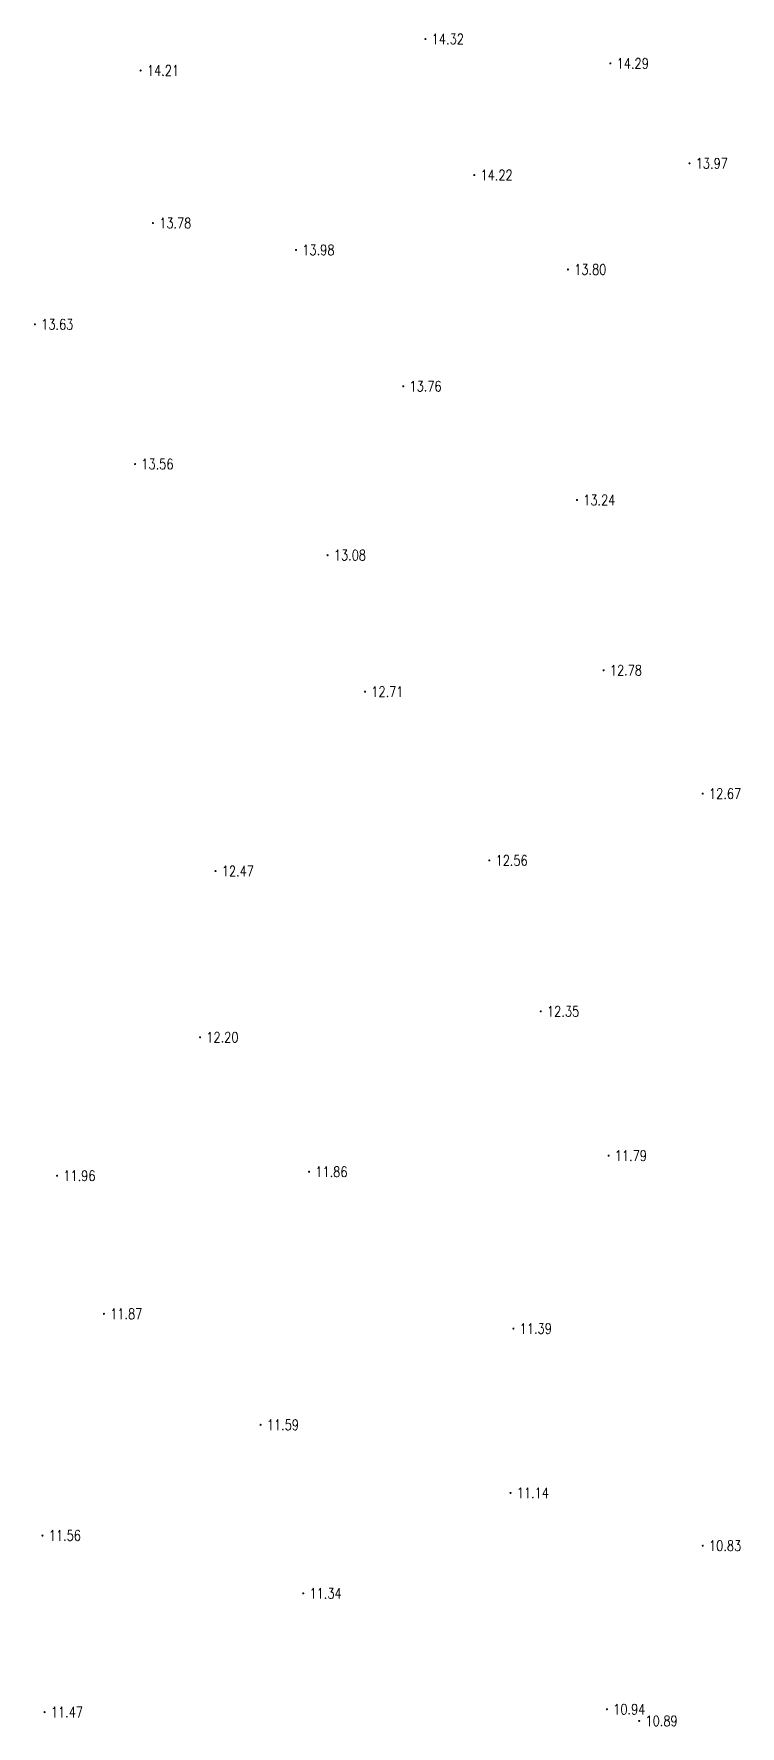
# Model space of a CAD drawing. Extents: x 476861 to 479475, y 2367369 to 2370541.
# Drawn here: x 478737.7 to 478805.4, y 2369335.9 to 2369498.3 of the extents above; entities that cross this region are included whole.
import ezdxf
from ezdxf.enums import TextEntityAlignment as Align

# ---------------------------------------------------------------- set-up
doc = ezdxf.new("R2010")
doc.units = 0
doc.header["$LTSCALE"] = 0.5
doc.layers.get('0').update_dxf_attribs({"linetype": 'CONTINUOUS'})
doc.layers.add('GCD', color=1, linetype='CONTINUOUS')
doc.styles.add('HZ', font='rs.shx', dxfattribs={"width": 0.8, "bigfont": 'hztxt.shx'})

# ---------------------------------------------------------------- blocks, each defined once
blk = doc.blocks.new('GC200')
at = {"linetype": 'Continuous', "const_width": 0.2, "flags": 128}
blk.add_lwpolyline([(-0.1, 0, 1), (0.1, 0, 1)], format="xyb", close=True, dxfattribs=at)

msp = doc.modelspace()

# ---------------------------------------------------------------- block references
at = {"layer": 'GCD', "linetype": 'Continuous'}
ref = msp.add_blockref('GC200', (478775.24, 2369497.756, 14.32), dxfattribs=dict(at, xscale=0.5, yscale=0.5, zscale=0.5))
ref.add_attrib('height', '14.32', dxfattribs={"linetype": 'Continuous', "height": 1, "style": 'HZ', "width": 0.8}).set_placement((478775.84, 2369497.756, 14.32), align=Align.MIDDLE_LEFT)
ref = msp.add_blockref('GC200', (478747.923, 2369494.739, 14.21), dxfattribs=dict(at, xscale=0.5, yscale=0.5, zscale=0.5))
ref.add_attrib('height', '14.21', dxfattribs={"linetype": 'Continuous', "height": 1, "style": 'HZ', "width": 0.8}).set_placement((478748.523, 2369494.739, 14.21), align=Align.MIDDLE_LEFT)
ref = msp.add_blockref('GC200', (478792.977, 2369495.42, 14.29), dxfattribs=dict(at, xscale=0.5, yscale=0.5, zscale=0.5))
ref.add_attrib('height', '14.29', dxfattribs={"linetype": 'Continuous', "height": 1, "style": 'HZ', "width": 0.8}).set_placement((478793.577, 2369495.42, 14.29), align=Align.MIDDLE_LEFT)
ref = msp.add_blockref('GC200', (478800.562, 2369485.836, 13.97), dxfattribs=dict(at, xscale=0.5, yscale=0.5, zscale=0.5))
ref.add_attrib('height', '13.97', dxfattribs={"linetype": 'Continuous', "height": 1, "style": 'HZ', "width": 0.8}).set_placement((478801.162, 2369485.836, 13.97), align=Align.MIDDLE_LEFT)
ref = msp.add_blockref('GC200', (478779.917, 2369484.704, 14.22), dxfattribs=dict(at, xscale=0.5, yscale=0.5, zscale=0.5))
ref.add_attrib('height', '14.22', dxfattribs={"linetype": 'Continuous', "height": 1, "style": 'HZ', "width": 0.8}).set_placement((478780.517, 2369484.704, 14.22), align=Align.MIDDLE_LEFT)
ref = msp.add_blockref('GC200', (478749.104, 2369480.103, 13.777), dxfattribs=dict(at, xscale=0.5, yscale=0.5, zscale=0.5))
ref.add_attrib('height', '13.78', dxfattribs={"linetype": 'Continuous', "height": 1, "style": 'HZ', "width": 0.8}).set_placement((478749.704, 2369480.103, 13.777), align=Align.MIDDLE_LEFT)
ref = msp.add_blockref('GC200', (478762.826, 2369477.527, 13.982), dxfattribs=dict(at, xscale=0.5, yscale=0.5, zscale=0.5))
ref.add_attrib('height', '13.98', dxfattribs={"linetype": 'Continuous', "height": 1, "style": 'HZ', "width": 0.8}).set_placement((478763.426, 2369477.527, 13.982), align=Align.MIDDLE_LEFT)
ref = msp.add_blockref('GC200', (478788.902, 2369475.651, 13.8), dxfattribs=dict(at, xscale=0.5, yscale=0.5, zscale=0.5))
ref.add_attrib('height', '13.80', dxfattribs={"linetype": 'Continuous', "height": 1, "style": 'HZ', "width": 0.8}).set_placement((478789.502, 2369475.651, 13.8), align=Align.MIDDLE_LEFT)
ref = msp.add_blockref('GC200', (478737.782, 2369470.394, 13.63), dxfattribs=dict(at, xscale=0.5, yscale=0.5, zscale=0.5))
ref.add_attrib('height', '13.63', dxfattribs={"linetype": 'Continuous', "height": 1, "style": 'HZ', "width": 0.8}).set_placement((478738.382, 2369470.394, 13.63), align=Align.MIDDLE_LEFT)
ref = msp.add_blockref('GC200', (478773.106, 2369464.451, 13.76), dxfattribs=dict(at, xscale=0.5, yscale=0.5, zscale=0.5))
ref.add_attrib('height', '13.76', dxfattribs={"linetype": 'Continuous', "height": 1, "style": 'HZ', "width": 0.8}).set_placement((478773.706, 2369464.451, 13.76), align=Align.MIDDLE_LEFT)
ref = msp.add_blockref('GC200', (478747.39, 2369456.987, 13.56), dxfattribs=dict(at, xscale=0.5, yscale=0.5, zscale=0.5))
ref.add_attrib('height', '13.56', dxfattribs={"linetype": 'Continuous', "height": 1, "style": 'HZ', "width": 0.8}).set_placement((478747.99, 2369456.987, 13.56), align=Align.MIDDLE_LEFT)
ref = msp.add_blockref('GC200', (478789.768, 2369453.538, 13.24), dxfattribs=dict(at, xscale=0.5, yscale=0.5, zscale=0.5))
ref.add_attrib('height', '13.24', dxfattribs={"linetype": 'Continuous', "height": 1, "style": 'HZ', "width": 0.8}).set_placement((478790.368, 2369453.538, 13.24), align=Align.MIDDLE_LEFT)
ref = msp.add_blockref('GC200', (478765.851, 2369448.246, 13.08), dxfattribs=dict(at, xscale=0.5, yscale=0.5, zscale=0.5))
ref.add_attrib('height', '13.08', dxfattribs={"linetype": 'Continuous', "height": 1, "style": 'HZ', "width": 0.8}).set_placement((478766.451, 2369448.246, 13.08), align=Align.MIDDLE_LEFT)
ref = msp.add_blockref('GC200', (478792.324, 2369437.204, 12.78), dxfattribs=dict(at, xscale=0.5, yscale=0.5, zscale=0.5))
ref.add_attrib('height', '12.78', dxfattribs={"linetype": 'Continuous', "height": 1, "style": 'HZ', "width": 0.8}).set_placement((478792.924, 2369437.204, 12.78), align=Align.MIDDLE_LEFT)
ref = msp.add_blockref('GC200', (478769.449, 2369435.15, 12.71), dxfattribs=dict(at, xscale=0.5, yscale=0.5, zscale=0.5))
ref.add_attrib('height', '12.71', dxfattribs={"linetype": 'Continuous', "height": 1, "style": 'HZ', "width": 0.8}).set_placement((478770.049, 2369435.15, 12.71), align=Align.MIDDLE_LEFT)
ref = msp.add_blockref('GC200', (478801.835, 2369425.372, 12.67), dxfattribs=dict(at, xscale=0.5, yscale=0.5, zscale=0.5))
ref.add_attrib('height', '12.67', dxfattribs={"linetype": 'Continuous', "height": 1, "style": 'HZ', "width": 0.8}).set_placement((478802.435, 2369425.372, 12.67), align=Align.MIDDLE_LEFT)
ref = msp.add_blockref('GC200', (478781.361, 2369418.962, 12.56), dxfattribs=dict(at, xscale=0.5, yscale=0.5, zscale=0.5))
ref.add_attrib('height', '12.56', dxfattribs={"linetype": 'Continuous', "height": 1, "style": 'HZ', "width": 0.8}).set_placement((478781.961, 2369418.962, 12.56), align=Align.MIDDLE_LEFT)
ref = msp.add_blockref('GC200', (478755.106, 2369417.94, 12.47), dxfattribs=dict(at, xscale=0.5, yscale=0.5, zscale=0.5))
ref.add_attrib('height', '12.47', dxfattribs={"linetype": 'Continuous', "height": 1, "style": 'HZ', "width": 0.8}).set_placement((478755.706, 2369417.94, 12.47), align=Align.MIDDLE_LEFT)
ref = msp.add_blockref('GC200', (478786.301, 2369404.485, 12.35), dxfattribs=dict(at, xscale=0.5, yscale=0.5, zscale=0.5))
ref.add_attrib('height', '12.35', dxfattribs={"linetype": 'Continuous', "height": 1, "style": 'HZ', "width": 0.8}).set_placement((478786.901, 2369404.485, 12.35), align=Align.MIDDLE_LEFT)
ref = msp.add_blockref('GC200', (478753.621, 2369402.002, 12.2), dxfattribs=dict(at, xscale=0.5, yscale=0.5, zscale=0.5))
ref.add_attrib('height', '12.20', dxfattribs={"linetype": 'Continuous', "height": 1, "style": 'HZ', "width": 0.8}).set_placement((478754.221, 2369402.002, 12.2), align=Align.MIDDLE_LEFT)
ref = msp.add_blockref('GC200', (478792.799, 2369390.642, 11.79), dxfattribs=dict(at, xscale=0.5, yscale=0.5, zscale=0.5))
ref.add_attrib('height', '11.79', dxfattribs={"linetype": 'Continuous', "height": 1, "style": 'HZ', "width": 0.8}).set_placement((478793.399, 2369390.642, 11.79), align=Align.MIDDLE_LEFT)
ref = msp.add_blockref('GC200', (478739.906, 2369388.716, 11.96), dxfattribs=dict(at, xscale=0.5, yscale=0.5, zscale=0.5))
ref.add_attrib('height', '11.96', dxfattribs={"linetype": 'Continuous', "height": 1, "style": 'HZ', "width": 0.8}).set_placement((478740.506, 2369388.716, 11.96), align=Align.MIDDLE_LEFT)
ref = msp.add_blockref('GC200', (478764.079, 2369389.097, 11.86), dxfattribs=dict(at, xscale=0.5, yscale=0.5, zscale=0.5))
ref.add_attrib('height', '11.86', dxfattribs={"linetype": 'Continuous', "height": 1, "style": 'HZ', "width": 0.8}).set_placement((478764.679, 2369389.097, 11.86), align=Align.MIDDLE_LEFT)
ref = msp.add_blockref('GC200', (478744.399, 2369375.471, 11.87), dxfattribs=dict(at, xscale=0.5, yscale=0.5, zscale=0.5))
ref.add_attrib('height', '11.87', dxfattribs={"linetype": 'Continuous', "height": 1, "style": 'HZ', "width": 0.8}).set_placement((478744.999, 2369375.471, 11.87), align=Align.MIDDLE_LEFT)
ref = msp.add_blockref('GC200', (478783.679, 2369374.054, 11.39), dxfattribs=dict(at, xscale=0.5, yscale=0.5, zscale=0.5))
ref.add_attrib('height', '11.39', dxfattribs={"linetype": 'Continuous', "height": 1, "style": 'HZ', "width": 0.8}).set_placement((478784.279, 2369374.054, 11.39), align=Align.MIDDLE_LEFT)
ref = msp.add_blockref('GC200', (478759.425, 2369364.822, 11.59), dxfattribs=dict(at, xscale=0.5, yscale=0.5, zscale=0.5))
ref.add_attrib('height', '11.59', dxfattribs={"linetype": 'Continuous', "height": 1, "style": 'HZ', "width": 0.8}).set_placement((478760.025, 2369364.822, 11.59), align=Align.MIDDLE_LEFT)
ref = msp.add_blockref('GC200', (478783.396, 2369358.293, 11.14), dxfattribs=dict(at, xscale=0.5, yscale=0.5, zscale=0.5))
ref.add_attrib('height', '11.14', dxfattribs={"linetype": 'Continuous', "height": 1, "style": 'HZ', "width": 0.8}).set_placement((478783.996, 2369358.293, 11.14), align=Align.MIDDLE_LEFT)
ref = msp.add_blockref('GC200', (478738.511, 2369354.202, 11.56), dxfattribs=dict(at, xscale=0.5, yscale=0.5, zscale=0.5))
ref.add_attrib('height', '11.56', dxfattribs={"linetype": 'Continuous', "height": 1, "style": 'HZ', "width": 0.8}).set_placement((478739.111, 2369354.202, 11.56), align=Align.MIDDLE_LEFT)
ref = msp.add_blockref('GC200', (478801.837, 2369353.228, 10.829), dxfattribs=dict(at, xscale=0.5, yscale=0.5, zscale=0.5))
ref.add_attrib('height', '10.83', dxfattribs={"linetype": 'Continuous', "height": 1, "style": 'HZ', "width": 0.8}).set_placement((478802.437, 2369353.228, 10.829), align=Align.MIDDLE_LEFT)
ref = msp.add_blockref('GC200', (478763.52, 2369348.649, 11.34), dxfattribs=dict(at, xscale=0.5, yscale=0.5, zscale=0.5))
ref.add_attrib('height', '11.34', dxfattribs={"linetype": 'Continuous', "height": 1, "style": 'HZ', "width": 0.8}).set_placement((478764.12, 2369348.649, 11.34), align=Align.MIDDLE_LEFT)
ref = msp.add_blockref('GC200', (478738.711, 2369337.26, 11.47), dxfattribs=dict(at, xscale=0.5, yscale=0.5, zscale=0.5))
ref.add_attrib('height', '11.47', dxfattribs={"linetype": 'Continuous', "height": 1, "style": 'HZ', "width": 0.8}).set_placement((478739.311, 2369337.26, 11.47), align=Align.MIDDLE_LEFT)
ref = msp.add_blockref('GC200', (478792.643, 2369337.536, 10.942), dxfattribs=dict(at, xscale=0.5, yscale=0.5, zscale=0.5))
ref.add_attrib('height', '10.94', dxfattribs={"linetype": 'Continuous', "height": 1, "style": 'HZ', "width": 0.8}).set_placement((478793.243, 2369337.536, 10.942), align=Align.MIDDLE_LEFT)
ref = msp.add_blockref('GC200', (478795.738, 2369336.416, 10.886), dxfattribs=dict(at, xscale=0.5, yscale=0.5, zscale=0.5))
ref.add_attrib('height', '10.89', dxfattribs={"linetype": 'Continuous', "height": 1, "style": 'HZ', "width": 0.8}).set_placement((478796.338, 2369336.416, 10.886), align=Align.MIDDLE_LEFT)

doc.saveas('drawing.dxf')
